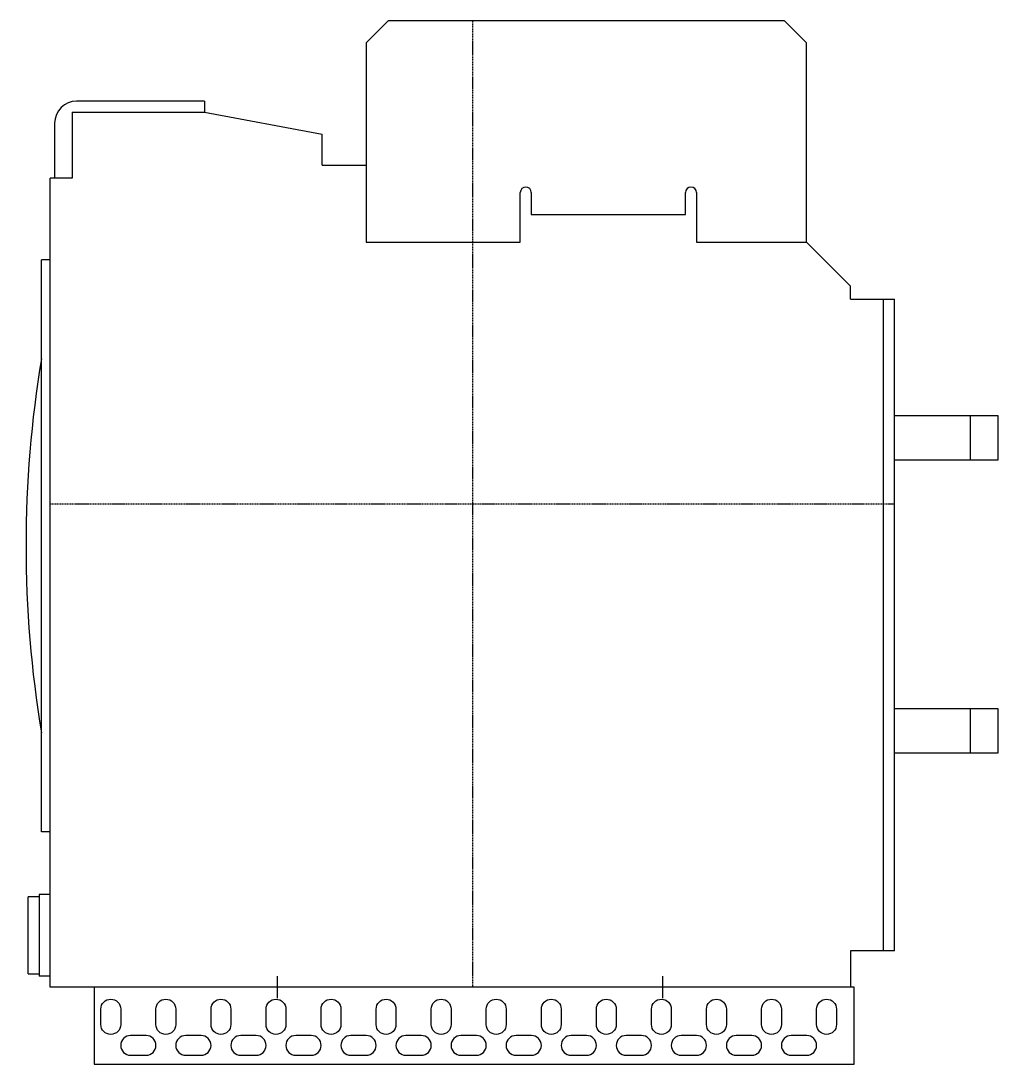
# Model space of a CAD drawing. Extents: x -2 to 441, y 0 to 474.
import ezdxf

# ---------------------------------------------------------------- set-up
doc = ezdxf.new("R2010")
doc.units = 0
doc.linetypes.add('DASHED', pattern=[0.75, 0.5, -0.25])
for name, color, linetype in [('--4N-THT. MCB-MCCB-ACB', 124, 'CONTINUOUS'), ('--5N-THT. SUPPORT', 11, 'CONTINUOUS'), ('--8N-THT. FIXING HOLE', 4, 'CONTINUOUS')]:
    doc.layers.add(name, color=color, linetype=linetype)

# ---------------------------------------------------------------- blocks, each defined once
blk = doc.blocks.new('06 - N - SC ACB DRAWOUT CHIẾU HÔNG')
at = {"layer": '--4N-THT. MCB-MCCB-ACB'}
for p, q in [((143.463264, 209.446368), (153.460704, 219.443808)), ((333.414624, 219.443808), (153.460704, 219.443808)), ((333.414624, 219.443808), (343.412064, 209.446368)), ((143.463264, 209.446368), (143.463264, 118.969536)), ((343.412064, 118.969536), (343.412064, 209.446368)), ((69.98208, 182.953152), (11.996928, 182.953152)), ((69.98208, 182.953152), (69.98208, 177.954432)), ((9.99744, 177.954432), (69.98208, 177.954432)), ((9.99744, 177.954432), (9.99744, 147.962112)), ((69.98208, 177.954432), (123.468384, 167.956992)), ((1.999488, 172.955712), (1.999488, 147.962112)), ((123.468384, 153.960576), (123.468384, 167.956992)), ((123.468384, 153.960576), (143.463264, 153.960576)), ((9.99744, 147.962112), (0, 147.962112)), ((213.445344, 118.969536), (213.445344, 141.463776)), ((218.444064, 141.463776), (218.444064, 131.466336)), ((288.426144, 131.466336), (288.426144, 141.463776)), ((293.424864, 141.463776), (293.424864, 118.969536)), ((218.444064, 131.466336), (288.426144, 131.466336)), ((143.463264, 118.969536), (213.445344, 118.969536)), ((293.424864, 118.969536), (343.412064, 118.969536)), ((343.412064, 118.969536), (363.406944, 98.974656)), ((0, 110.971584), (-3.998976, 110.971584)), ((-3.998976, -148.961856), (-3.998976, 110.971584)), ((363.406944, 92.976192), (363.406944, 98.974656)), ((363.406944, 92.976192), (383.401824, 92.976192)), ((378.403104, -202.948032), (378.403104, 92.976192)), ((383.401824, -202.948032), (383.401824, 92.976192)), ((430.401824, 40), (383.401824, 40)), ((417.901824, 20), (417.901824, 40)), ((430.401824, 20), (430.401824, 40)), ((383.401824, 20), (430.401824, 20)), ((430.401824, -93), (383.401824, -93)), ((417.901824, -113), (417.901824, -93)), ((430.401824, -113), (430.401824, -93)), ((383.401824, -113), (430.401824, -113)), ((0, -148.961856), (-3.998976, -148.961856)), ((-9.99744, -213.445344), (-9.99744, -178.454304)), ((-4.99872, -178.454304), (-9.99744, -178.454304)), ((0, -177.45456), (-4.99872, -177.45456)), ((-4.99872, -177.45456), (-4.99872, -214.445088)), ((363.406944, -202.948032), (363.406944, -219.443808)), ((383.401824, -202.948032), (363.406944, -202.948032)), ((-9.99744, -213.445344), (-4.99872, -213.445344)), ((0, -214.445088), (-4.99872, -214.445088)), ((363.406944, -219.443808), (0, -219.443808))]:
    blk.add_line(p, q, dxfattribs=at)
at = {"layer": '--4N-THT. MCB-MCCB-ACB', "color": 6, "linetype": 'DASHED'}
for p, q in [((191.700912, 219.443808), (191.700912, -219.443808)), ((0, 0), (383.401824, 0))]:
    blk.add_line(p, q, dxfattribs=at)
at = {"layer": '--4N-THT. MCB-MCCB-ACB', "color": 1}
blk.add_line((0, -219.443808), (0, 147.962112), dxfattribs=at)
at = {"layer": '--4N-THT. MCB-MCCB-ACB', "color": 4}
for p, q in [((103, -214.443808), (103, -224.443808)), ((278, -214.443808), (278, -224.443808))]:
    blk.add_line(p, q, dxfattribs=at)
at = {"layer": '--4N-THT. MCB-MCCB-ACB'}
for centre, radius, start, end in [((11.996928, 172.955712), 9.99744, 90, 180), ((215.944704, 141.463776), 2.49936, 0, 180), ((290.925504, 141.463776), 2.49936, 0, 180), ((508.441234, -18.995136), 519.438418, 170.58429551, 189.41570449)]:
    blk.add_arc(centre, radius, start, end, dxfattribs=at)
at = {"layer": '--5N-THT. SUPPORT', "color": 4}
blk.add_lwpolyline([(20, -254.443808), (365, -254.443808), (365, -219.443808), (20, -219.443808)], close=True, dxfattribs=at)
at = {"layer": '--8N-THT. FIXING HOLE'}
for points in [[(32, -229.443808), (32, -236.443808, -1), (23, -236.443808), (23, -229.443808, -1)], [(57, -229.443808), (57, -236.443808, -1), (48, -236.443808), (48, -229.443808, -1)], [(82, -229.443808), (82, -236.443808, -1), (73, -236.443808), (73, -229.443808, -1)], [(107, -229.443808), (107, -236.443808, -1), (98, -236.443808), (98, -229.443808, -1)], [(132, -229.443808), (132, -236.443808, -1), (123, -236.443808), (123, -229.443808, -1)], [(157, -229.443808), (157, -236.443808, -1), (148, -236.443808), (148, -229.443808, -1)], [(182, -229.443808), (182, -236.443808, -1), (173, -236.443808), (173, -229.443808, -1)], [(207, -229.443808), (207, -236.443808, -1), (198, -236.443808), (198, -229.443808, -1)], [(232, -229.443808), (232, -236.443808, -1), (223, -236.443808), (223, -229.443808, -1)], [(257, -229.443808), (257, -236.443808, -1), (248, -236.443808), (248, -229.443808, -1)], [(282, -229.443808), (282, -236.443808, -1), (273, -236.443808), (273, -229.443808, -1)], [(307, -229.443808), (307, -236.443808, -1), (298, -236.443808), (298, -229.443808, -1)], [(332, -229.443808), (332, -236.443808, -1), (323, -236.443808), (323, -229.443808, -1)], [(357, -229.443808), (357, -236.443808, -1), (348, -236.443808), (348, -229.443808, -1)], [(43.5, -241.443808), (36.5, -241.443808, 1), (36.5, -250.443808), (43.5, -250.443808, 1)], [(68.5, -241.443808), (61.5, -241.443808, 1), (61.5, -250.443808), (68.5, -250.443808, 1)], [(93.5, -241.443808), (86.5, -241.443808, 1), (86.5, -250.443808), (93.5, -250.443808, 1)], [(118.5, -241.443808), (111.5, -241.443808, 1), (111.5, -250.443808), (118.5, -250.443808, 1)], [(143.5, -241.443808), (136.5, -241.443808, 1), (136.5, -250.443808), (143.5, -250.443808, 1)], [(168.5, -241.443808), (161.5, -241.443808, 1), (161.5, -250.443808), (168.5, -250.443808, 1)], [(193.5, -241.443808), (186.5, -241.443808, 1), (186.5, -250.443808), (193.5, -250.443808, 1)], [(218.5, -241.443808), (211.5, -241.443808, 1), (211.5, -250.443808), (218.5, -250.443808, 1)], [(243.5, -241.443808), (236.5, -241.443808, 1), (236.5, -250.443808), (243.5, -250.443808, 1)], [(268.5, -241.443808), (261.5, -241.443808, 1), (261.5, -250.443808), (268.5, -250.443808, 1)], [(293.5, -241.443808), (286.5, -241.443808, 1), (286.5, -250.443808), (293.5, -250.443808, 1)], [(318.5, -241.443808), (311.5, -241.443808, 1), (311.5, -250.443808), (318.5, -250.443808, 1)], [(343.5, -241.443808), (336.5, -241.443808, 1), (336.5, -250.443808), (343.5, -250.443808, 1)]]:
    blk.add_lwpolyline(points, format="xyb", close=True, dxfattribs=at)

msp = doc.modelspace()

# ---------------------------------------------------------------- block references
msp.add_blockref('06 - N - SC ACB DRAWOUT CHIẾU HÔNG', (10.997184, 254.443808))

doc.saveas('drawing.dxf')
